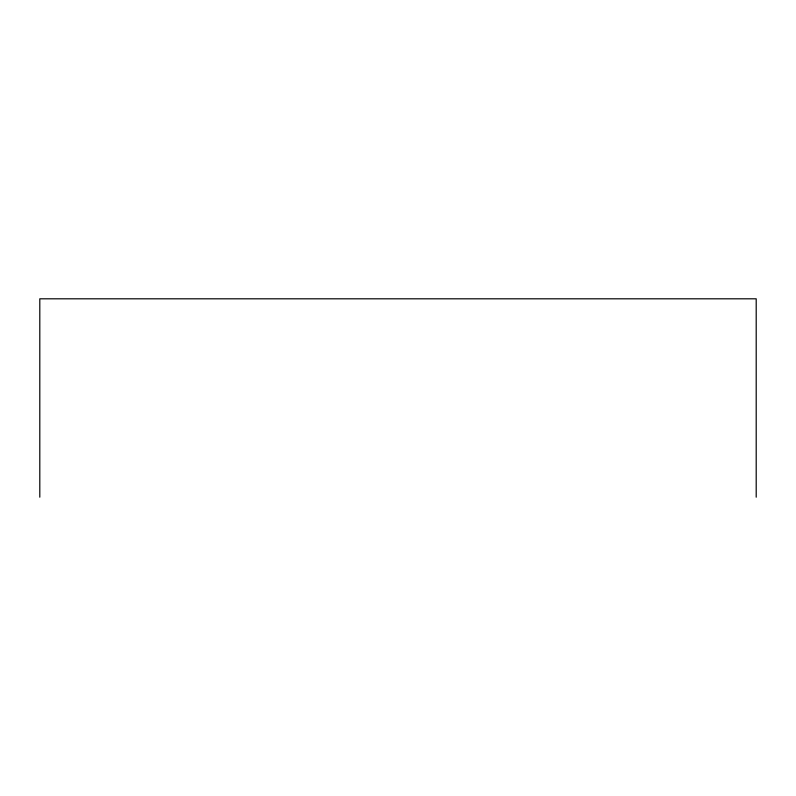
<?xml version="1.0" encoding="UTF-8"?>
<svg xmlns="http://www.w3.org/2000/svg" width="796" height="796" viewBox="0 0 796 796"><rect width="100%" height="100%" fill="white"/><g stroke="black" fill="none" stroke-linecap="round" stroke-linejoin="round"><path stroke-width="1.19" d="M756.2 497.192L756.2 298.808L39.8 298.808L39.8 497.192"/></g></svg>
